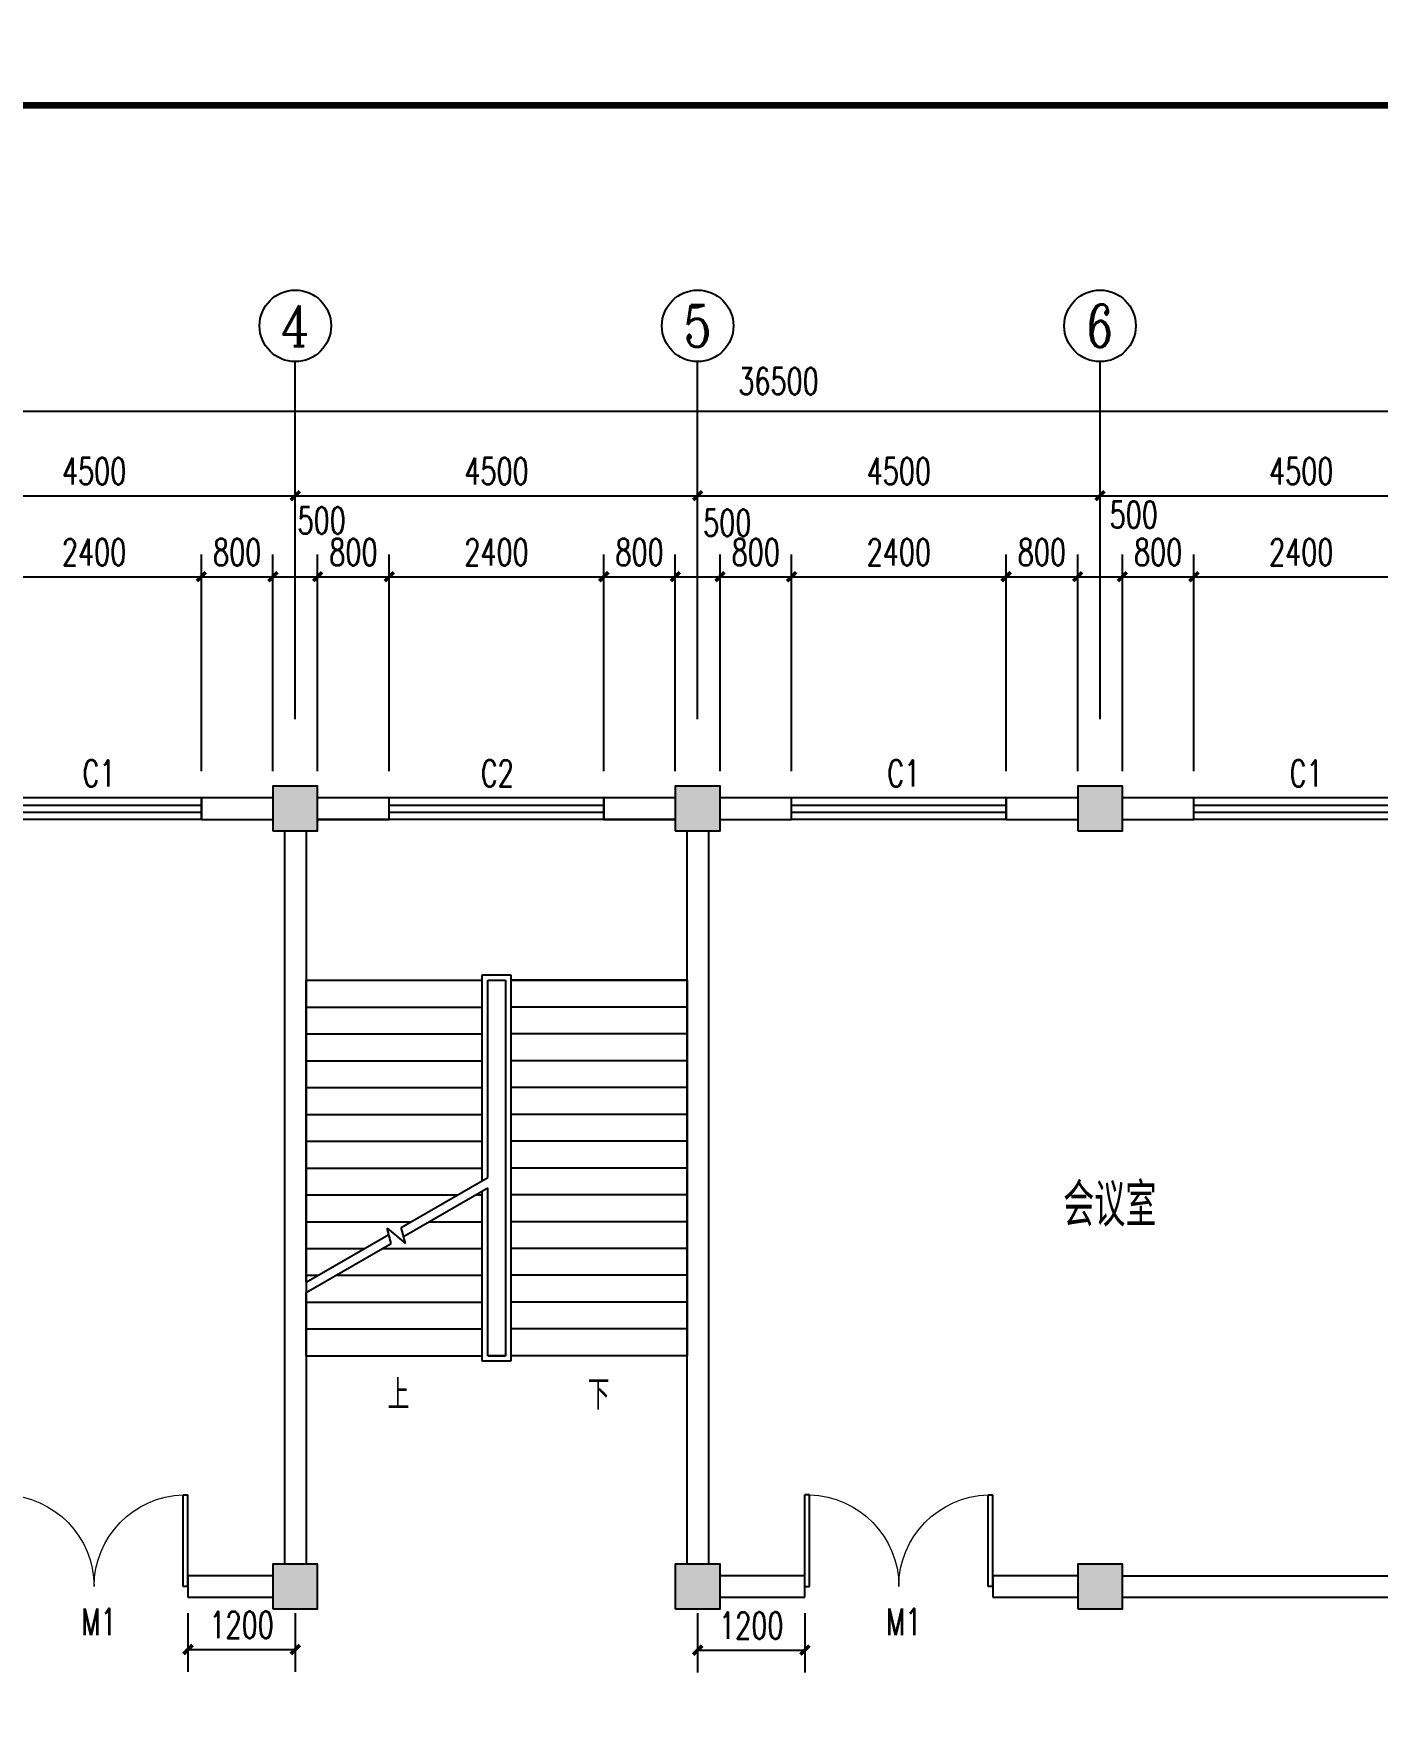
# Model space of a CAD drawing. Extents: x -1000 to 59722, y -1000 to 42165.
# Drawn here: x 22254 to 37283, y 23397 to 42165 of the extents above; entities that cross this region are included whole.
import ezdxf
from ezdxf.enums import TextEntityAlignment as Align

# ---------------------------------------------------------------- set-up
doc = ezdxf.new("R2010")
doc.units = 0
doc.header["$LTSCALE"] = 10
doc.header["$MEASUREMENT"] = 0
for name, color, linetype in [('AXIS', 3, 'Continuous'), ('AXIS_TEXT', 7, 'Continuous'), ('COLUMN', 9, 'Continuous'), ('DIM_SYMB', 3, 'Continuous'), ('PUB_DIM', 3, 'Continuous'), ('PUB_TEXT', 7, 'Continuous'), ('STAIR', 2, 'Continuous'), ('WALL', 9, 'Continuous'), ('WINDOW', 4, 'Continuous'), ('WINDOW_TEXT', 7, 'Continuous'), ('加粗线', 5, 'Continuous'), ('标注', 7, 'Continuous')]:
    doc.layers.add(name, color=color, linetype=linetype)
doc.styles.add('_TCH_AXIS', font='COMPLEX', dxfattribs={"bigfont": 'GBCBIG'})
doc.styles.add('_TCH_DIM', font='SIMPLEX', dxfattribs={"bigfont": 'GBCBIG'})
doc.styles.add('_TCH_DIM_T3', font='SIMPLEX', dxfattribs={"width": 0.705882, "bigfont": 'GBCBIG'})
doc.styles.add('_TCH_WINDOW', font='SIMPLEX', dxfattribs={"bigfont": 'GBCBIG'})
doc.styles.add('COMPLEX', font='COMPLEX')
doc.styles.get("Standard").update_dxf_attribs({"font": 'gbenor.shx', "bigfont": 'gbcbig.shx'})
doc.dimstyles.new('_TCH_ARCH&&100', dxfattribs={"dimtxt": 297.5, "dimasz": 100, "dimexe": 250, "dimexo": 300, "dimgap": 126.25, "dimtad": 1, "dimdec": 0, "dimzin": 0, "dimdsep": 46, "dimtxsty": '_TCH_DIM_T3', "dimblk": 'ARCHTICK', "dimcen": 0.09, "dimclrt": 7, "dimazin": 2, "dimtfac": 1, "dimtdec": 0, "dimtix": 1, "dimtmove": 2, "dimatfit": 3, "dimfxl": 1, "dimtolj": 1, "dimtzin": 0, "dimarcsym": 0})

# ---------------------------------------------------------------- blocks, each defined once
blk = doc.blocks.new('_ArchTick')
at = {"color": 0, "linetype": 'ByBlock', "const_width": 0.4}
blk.add_lwpolyline([(-0.5, -0.5), (0.5, 0.5)], dxfattribs=at)
blk = doc.blocks.new('*D22')
at = {"layer": 'Defpoints', "color": 0}
for p in [(29681, 24796), (30881, 24796), (30881, 24083)]:
    blk.add_point(p, dxfattribs=at)
at = {"layer": 'PUB_DIM', "color": 0, "lineweight": -2}
for p, q in [((29681, 24496), (29681, 23833)), ((30881, 24496), (30881, 23833)), ((29681, 24083), (30881, 24083))]:
    blk.add_line(p, q, dxfattribs=at)
at = {"layer": 'PUB_DIM', "color": 0, "lineweight": -2, "xscale": 100, "yscale": 100, "zscale": 100, "rotation": 180}
blk.add_blockref('_ArchTick', (29681, 24083), dxfattribs=at)
at = {"layer": 'PUB_DIM', "color": 0, "lineweight": -2, "xscale": 100, "yscale": 100, "zscale": 100}
blk.add_blockref('_ArchTick', (30881, 24083), dxfattribs=at)
at = {"layer": 'PUB_DIM', "color": 7, "insert": (30281, 24358), "char_height": 297.5, "attachment_point": 5, "style": '_TCH_DIM_T3'}
blk.add_mtext('\\A1;1200', dxfattribs=at)
blk = doc.blocks.new('*D23')
at = {"layer": 'Defpoints', "color": 0}
for p in [(23981, 24796), (25181, 24796), (25181, 24090)]:
    blk.add_point(p, dxfattribs=at)
at = {"layer": 'PUB_DIM', "color": 0, "lineweight": -2}
for p, q in [((23981, 24496), (23981, 23840)), ((25181, 24496), (25181, 23840)), ((23981, 24090), (25181, 24090))]:
    blk.add_line(p, q, dxfattribs=at)
at = {"layer": 'PUB_DIM', "color": 0, "lineweight": -2, "xscale": 100, "yscale": 100, "zscale": 100, "rotation": 180}
blk.add_blockref('_ArchTick', (23981, 24090), dxfattribs=at)
at = {"layer": 'PUB_DIM', "color": 0, "lineweight": -2, "xscale": 100, "yscale": 100, "zscale": 100}
blk.add_blockref('_ArchTick', (25181, 24090), dxfattribs=at)
at = {"layer": 'PUB_DIM', "color": 7, "insert": (24581, 24365), "char_height": 297.5, "attachment_point": 5, "style": '_TCH_DIM_T3'}
blk.add_mtext('\\A1;1200', dxfattribs=at)
blk = doc.blocks.new('*D65')
at = {"layer": 'Defpoints', "color": 0}
for p in [(47931, 37940), (11431, 33746), (47931, 33746)]:
    blk.add_point(p, dxfattribs=at)
at = {"layer": 'PUB_DIM', "color": 0, "lineweight": -2}
for p, q in [((11431, 34046), (11431, 38190)), ((47931, 34046), (47931, 38190)), ((11431, 37940), (47931, 37940))]:
    blk.add_line(p, q, dxfattribs=at)
at = {"layer": 'PUB_DIM', "color": 0, "lineweight": -2, "xscale": 100, "yscale": 100, "zscale": 100, "rotation": 180}
blk.add_blockref('_ArchTick', (11431, 37940), dxfattribs=at)
at = {"layer": 'PUB_DIM', "color": 0, "lineweight": -2, "xscale": 100, "yscale": 100, "zscale": 100}
blk.add_blockref('_ArchTick', (47931, 37940), dxfattribs=at)
at = {"layer": 'PUB_DIM', "color": 7, "insert": (30585, 38277), "char_height": 297.5, "attachment_point": 5, "style": '_TCH_DIM_T3'}
blk.add_mtext('\\A1;36500', dxfattribs=at)
blk = doc.blocks.new('*D71')
at = {"layer": 'Defpoints', "color": 0}
for p in [(24131, 36090), (21731, 33616), (24131, 33616)]:
    blk.add_point(p, dxfattribs=at)
at = {"layer": 'PUB_DIM', "color": 0, "lineweight": -2}
for p, q in [((21731, 33916), (21731, 36340)), ((24131, 33916), (24131, 36340)), ((21731, 36090), (24131, 36090))]:
    blk.add_line(p, q, dxfattribs=at)
at = {"layer": 'PUB_DIM', "color": 0, "lineweight": -2, "xscale": 100, "yscale": 100, "zscale": 100, "rotation": 180}
blk.add_blockref('_ArchTick', (21731, 36090), dxfattribs=at)
at = {"layer": 'PUB_DIM', "color": 0, "lineweight": -2, "xscale": 100, "yscale": 100, "zscale": 100}
blk.add_blockref('_ArchTick', (24131, 36090), dxfattribs=at)
at = {"layer": 'PUB_DIM', "color": 7, "insert": (22931, 36365), "char_height": 297.5, "attachment_point": 5, "style": '_TCH_DIM_T3'}
blk.add_mtext('\\A1;2400', dxfattribs=at)
blk = doc.blocks.new('*D72')
at = {"layer": 'Defpoints', "color": 0}
for p in [(24931, 36090), (24131, 33616), (24931, 33616)]:
    blk.add_point(p, dxfattribs=at)
at = {"layer": 'PUB_DIM', "color": 0, "lineweight": -2}
for p, q in [((24131, 33916), (24131, 36340)), ((24931, 33916), (24931, 36340)), ((24131, 36090), (24931, 36090))]:
    blk.add_line(p, q, dxfattribs=at)
at = {"layer": 'PUB_DIM', "color": 0, "lineweight": -2, "xscale": 100, "yscale": 100, "zscale": 100, "rotation": 180}
blk.add_blockref('_ArchTick', (24131, 36090), dxfattribs=at)
at = {"layer": 'PUB_DIM', "color": 0, "lineweight": -2, "xscale": 100, "yscale": 100, "zscale": 100}
blk.add_blockref('_ArchTick', (24931, 36090), dxfattribs=at)
at = {"layer": 'PUB_DIM', "color": 7, "insert": (24531, 36365), "char_height": 297.5, "attachment_point": 5, "style": '_TCH_DIM_T3'}
blk.add_mtext('\\A1;800', dxfattribs=at)
blk = doc.blocks.new('*D73')
at = {"layer": 'Defpoints', "color": 0}
for p in [(25431, 36090), (24931, 33616), (25431, 33616)]:
    blk.add_point(p, dxfattribs=at)
at = {"layer": 'PUB_DIM', "color": 0, "lineweight": -2}
for p, q in [((24931, 33916), (24931, 36340)), ((25431, 33916), (25431, 36340)), ((24931, 36090), (25431, 36090))]:
    blk.add_line(p, q, dxfattribs=at)
at = {"layer": 'PUB_DIM', "color": 0, "lineweight": -2, "xscale": 100, "yscale": 100, "zscale": 100, "rotation": 180}
blk.add_blockref('_ArchTick', (24931, 36090), dxfattribs=at)
at = {"layer": 'PUB_DIM', "color": 0, "lineweight": -2, "xscale": 100, "yscale": 100, "zscale": 100}
blk.add_blockref('_ArchTick', (25431, 36090), dxfattribs=at)
at = {"layer": 'PUB_DIM', "color": 7, "insert": (25476, 36720), "char_height": 297.5, "attachment_point": 5, "style": '_TCH_DIM_T3'}
blk.add_mtext('\\A1;500', dxfattribs=at)
blk = doc.blocks.new('*D74')
at = {"layer": 'Defpoints', "color": 0}
for p in [(26231, 36090), (25431, 33616), (26231, 33616)]:
    blk.add_point(p, dxfattribs=at)
at = {"layer": 'PUB_DIM', "color": 0, "lineweight": -2}
for p, q in [((25431, 33916), (25431, 36340)), ((26231, 33916), (26231, 36340)), ((25431, 36090), (26231, 36090))]:
    blk.add_line(p, q, dxfattribs=at)
at = {"layer": 'PUB_DIM', "color": 0, "lineweight": -2, "xscale": 100, "yscale": 100, "zscale": 100, "rotation": 180}
blk.add_blockref('_ArchTick', (25431, 36090), dxfattribs=at)
at = {"layer": 'PUB_DIM', "color": 0, "lineweight": -2, "xscale": 100, "yscale": 100, "zscale": 100}
blk.add_blockref('_ArchTick', (26231, 36090), dxfattribs=at)
at = {"layer": 'PUB_DIM', "color": 7, "insert": (25831, 36365), "char_height": 297.5, "attachment_point": 5, "style": '_TCH_DIM_T3'}
blk.add_mtext('\\A1;800', dxfattribs=at)
blk = doc.blocks.new('*D75')
at = {"layer": 'Defpoints', "color": 0}
for p in [(28631, 36090), (26231, 33616), (28631, 33616)]:
    blk.add_point(p, dxfattribs=at)
at = {"layer": 'PUB_DIM', "color": 0, "lineweight": -2}
for p, q in [((26231, 33916), (26231, 36340)), ((28631, 33916), (28631, 36340)), ((26231, 36090), (28631, 36090))]:
    blk.add_line(p, q, dxfattribs=at)
at = {"layer": 'PUB_DIM', "color": 0, "lineweight": -2, "xscale": 100, "yscale": 100, "zscale": 100, "rotation": 180}
blk.add_blockref('_ArchTick', (26231, 36090), dxfattribs=at)
at = {"layer": 'PUB_DIM', "color": 0, "lineweight": -2, "xscale": 100, "yscale": 100, "zscale": 100}
blk.add_blockref('_ArchTick', (28631, 36090), dxfattribs=at)
at = {"layer": 'PUB_DIM', "color": 7, "insert": (27431, 36365), "char_height": 297.5, "attachment_point": 5, "style": '_TCH_DIM_T3'}
blk.add_mtext('\\A1;2400', dxfattribs=at)
blk = doc.blocks.new('*D76')
at = {"layer": 'Defpoints', "color": 0}
for p in [(29431, 36090), (28631, 33616), (29431, 33616)]:
    blk.add_point(p, dxfattribs=at)
at = {"layer": 'PUB_DIM', "color": 0, "lineweight": -2}
for p, q in [((28631, 33916), (28631, 36340)), ((29431, 33916), (29431, 36340)), ((28631, 36090), (29431, 36090))]:
    blk.add_line(p, q, dxfattribs=at)
at = {"layer": 'PUB_DIM', "color": 0, "lineweight": -2, "xscale": 100, "yscale": 100, "zscale": 100, "rotation": 180}
blk.add_blockref('_ArchTick', (28631, 36090), dxfattribs=at)
at = {"layer": 'PUB_DIM', "color": 0, "lineweight": -2, "xscale": 100, "yscale": 100, "zscale": 100}
blk.add_blockref('_ArchTick', (29431, 36090), dxfattribs=at)
at = {"layer": 'PUB_DIM', "color": 7, "insert": (29031, 36365), "char_height": 297.5, "attachment_point": 5, "style": '_TCH_DIM_T3'}
blk.add_mtext('\\A1;800', dxfattribs=at)
blk = doc.blocks.new('*D77')
at = {"layer": 'Defpoints', "color": 0}
for p in [(29931, 36090), (29431, 33616), (29931, 33616)]:
    blk.add_point(p, dxfattribs=at)
at = {"layer": 'PUB_DIM', "color": 0, "lineweight": -2}
for p, q in [((29431, 33916), (29431, 36340)), ((29931, 33916), (29931, 36340)), ((29431, 36090), (29931, 36090))]:
    blk.add_line(p, q, dxfattribs=at)
at = {"layer": 'PUB_DIM', "color": 0, "lineweight": -2, "xscale": 100, "yscale": 100, "zscale": 100, "rotation": 180}
blk.add_blockref('_ArchTick', (29431, 36090), dxfattribs=at)
at = {"layer": 'PUB_DIM', "color": 0, "lineweight": -2, "xscale": 100, "yscale": 100, "zscale": 100}
blk.add_blockref('_ArchTick', (29931, 36090), dxfattribs=at)
at = {"layer": 'PUB_DIM', "color": 7, "insert": (30012, 36692), "char_height": 297.5, "attachment_point": 5, "style": '_TCH_DIM_T3'}
blk.add_mtext('\\A1;500', dxfattribs=at)
blk = doc.blocks.new('*D78')
at = {"layer": 'Defpoints', "color": 0}
for p in [(30731, 36090), (29931, 33616), (30731, 33616)]:
    blk.add_point(p, dxfattribs=at)
at = {"layer": 'PUB_DIM', "color": 0, "lineweight": -2}
for p, q in [((29931, 33916), (29931, 36340)), ((30731, 33916), (30731, 36340)), ((29931, 36090), (30731, 36090))]:
    blk.add_line(p, q, dxfattribs=at)
at = {"layer": 'PUB_DIM', "color": 0, "lineweight": -2, "xscale": 100, "yscale": 100, "zscale": 100, "rotation": 180}
blk.add_blockref('_ArchTick', (29931, 36090), dxfattribs=at)
at = {"layer": 'PUB_DIM', "color": 0, "lineweight": -2, "xscale": 100, "yscale": 100, "zscale": 100}
blk.add_blockref('_ArchTick', (30731, 36090), dxfattribs=at)
at = {"layer": 'PUB_DIM', "color": 7, "insert": (30331, 36365), "char_height": 297.5, "attachment_point": 5, "style": '_TCH_DIM_T3'}
blk.add_mtext('\\A1;800', dxfattribs=at)
blk = doc.blocks.new('*D79')
at = {"layer": 'Defpoints', "color": 0}
for p in [(33131, 36090), (30731, 33616), (33131, 33616)]:
    blk.add_point(p, dxfattribs=at)
at = {"layer": 'PUB_DIM', "color": 0, "lineweight": -2}
for p, q in [((30731, 33916), (30731, 36340)), ((33131, 33916), (33131, 36340)), ((30731, 36090), (33131, 36090))]:
    blk.add_line(p, q, dxfattribs=at)
at = {"layer": 'PUB_DIM', "color": 0, "lineweight": -2, "xscale": 100, "yscale": 100, "zscale": 100, "rotation": 180}
blk.add_blockref('_ArchTick', (30731, 36090), dxfattribs=at)
at = {"layer": 'PUB_DIM', "color": 0, "lineweight": -2, "xscale": 100, "yscale": 100, "zscale": 100}
blk.add_blockref('_ArchTick', (33131, 36090), dxfattribs=at)
at = {"layer": 'PUB_DIM', "color": 7, "insert": (31931, 36365), "char_height": 297.5, "attachment_point": 5, "style": '_TCH_DIM_T3'}
blk.add_mtext('\\A1;2400', dxfattribs=at)
blk = doc.blocks.new('*D80')
at = {"layer": 'Defpoints', "color": 0}
for p in [(33931, 36090), (33131, 33616), (33931, 33616)]:
    blk.add_point(p, dxfattribs=at)
at = {"layer": 'PUB_DIM', "color": 0, "lineweight": -2}
for p, q in [((33131, 33916), (33131, 36340)), ((33931, 33916), (33931, 36340)), ((33131, 36090), (33931, 36090))]:
    blk.add_line(p, q, dxfattribs=at)
at = {"layer": 'PUB_DIM', "color": 0, "lineweight": -2, "xscale": 100, "yscale": 100, "zscale": 100, "rotation": 180}
blk.add_blockref('_ArchTick', (33131, 36090), dxfattribs=at)
at = {"layer": 'PUB_DIM', "color": 0, "lineweight": -2, "xscale": 100, "yscale": 100, "zscale": 100}
blk.add_blockref('_ArchTick', (33931, 36090), dxfattribs=at)
at = {"layer": 'PUB_DIM', "color": 7, "insert": (33531, 36365), "char_height": 297.5, "attachment_point": 5, "style": '_TCH_DIM_T3'}
blk.add_mtext('\\A1;800', dxfattribs=at)
blk = doc.blocks.new('*D81')
at = {"layer": 'Defpoints', "color": 0}
for p in [(34431, 36090), (33931, 33616), (34431, 33616)]:
    blk.add_point(p, dxfattribs=at)
at = {"layer": 'PUB_DIM', "color": 0, "lineweight": -2}
for p, q in [((33931, 33916), (33931, 36340)), ((34431, 33916), (34431, 36340)), ((33931, 36090), (34431, 36090))]:
    blk.add_line(p, q, dxfattribs=at)
at = {"layer": 'PUB_DIM', "color": 0, "lineweight": -2, "xscale": 100, "yscale": 100, "zscale": 100, "rotation": 180}
blk.add_blockref('_ArchTick', (33931, 36090), dxfattribs=at)
at = {"layer": 'PUB_DIM', "color": 0, "lineweight": -2, "xscale": 100, "yscale": 100, "zscale": 100}
blk.add_blockref('_ArchTick', (34431, 36090), dxfattribs=at)
at = {"layer": 'PUB_DIM', "color": 7, "insert": (34558, 36784), "char_height": 297.5, "attachment_point": 5, "style": '_TCH_DIM_T3'}
blk.add_mtext('\\A1;500', dxfattribs=at)
blk = doc.blocks.new('*D82')
at = {"layer": 'Defpoints', "color": 0}
for p in [(35231, 36090), (34431, 33616), (35231, 33616)]:
    blk.add_point(p, dxfattribs=at)
at = {"layer": 'PUB_DIM', "color": 0, "lineweight": -2}
for p, q in [((34431, 33916), (34431, 36340)), ((35231, 33916), (35231, 36340)), ((34431, 36090), (35231, 36090))]:
    blk.add_line(p, q, dxfattribs=at)
at = {"layer": 'PUB_DIM', "color": 0, "lineweight": -2, "xscale": 100, "yscale": 100, "zscale": 100, "rotation": 180}
blk.add_blockref('_ArchTick', (34431, 36090), dxfattribs=at)
at = {"layer": 'PUB_DIM', "color": 0, "lineweight": -2, "xscale": 100, "yscale": 100, "zscale": 100}
blk.add_blockref('_ArchTick', (35231, 36090), dxfattribs=at)
at = {"layer": 'PUB_DIM', "color": 7, "insert": (34831, 36365), "char_height": 297.5, "attachment_point": 5, "style": '_TCH_DIM_T3'}
blk.add_mtext('\\A1;800', dxfattribs=at)
blk = doc.blocks.new('*D83')
at = {"layer": 'Defpoints', "color": 0}
for p in [(37631, 36090), (35231, 33616), (37631, 33616)]:
    blk.add_point(p, dxfattribs=at)
at = {"layer": 'PUB_DIM', "color": 0, "lineweight": -2}
for p, q in [((35231, 33916), (35231, 36340)), ((37631, 33916), (37631, 36340)), ((35231, 36090), (37631, 36090))]:
    blk.add_line(p, q, dxfattribs=at)
at = {"layer": 'PUB_DIM', "color": 0, "lineweight": -2, "xscale": 100, "yscale": 100, "zscale": 100, "rotation": 180}
blk.add_blockref('_ArchTick', (35231, 36090), dxfattribs=at)
at = {"layer": 'PUB_DIM', "color": 0, "lineweight": -2, "xscale": 100, "yscale": 100, "zscale": 100}
blk.add_blockref('_ArchTick', (37631, 36090), dxfattribs=at)
at = {"layer": 'PUB_DIM', "color": 7, "insert": (36431, 36365), "char_height": 297.5, "attachment_point": 5, "style": '_TCH_DIM_T3'}
blk.add_mtext('\\A1;2400', dxfattribs=at)
blk = doc.blocks.new('*D128')
at = {"layer": 'AXIS', "color": 0, "lineweight": -2}
for p, q in [((20681, 34796), (20681, 37246)), ((25181, 34796), (25181, 37246)), ((20681, 36996), (25181, 36996))]:
    blk.add_line(p, q, dxfattribs=at)
at = {"layer": 'Defpoints', "color": 0}
for p in [(25181, 36996), (20681, 34496), (25181, 34496)]:
    blk.add_point(p, dxfattribs=at)
at = {"layer": 'AXIS', "color": 0, "lineweight": -2, "xscale": 100, "yscale": 100, "zscale": 100, "rotation": 180}
blk.add_blockref('_ArchTick', (20681, 36996), dxfattribs=at)
at = {"layer": 'AXIS', "color": 0, "lineweight": -2, "xscale": 100, "yscale": 100, "zscale": 100}
blk.add_blockref('_ArchTick', (25181, 36996), dxfattribs=at)
at = {"layer": 'AXIS', "color": 7, "insert": (22931, 37271), "char_height": 297.5, "attachment_point": 5, "style": '_TCH_DIM_T3'}
blk.add_mtext('\\A1;4500', dxfattribs=at)
blk = doc.blocks.new('*D129')
at = {"layer": 'AXIS', "color": 0, "lineweight": -2}
for p, q in [((25181, 34796), (25181, 37246)), ((29681, 34796), (29681, 37246)), ((25181, 36996), (29681, 36996))]:
    blk.add_line(p, q, dxfattribs=at)
at = {"layer": 'Defpoints', "color": 0}
for p in [(29681, 36996), (25181, 34496), (29681, 34496)]:
    blk.add_point(p, dxfattribs=at)
at = {"layer": 'AXIS', "color": 0, "lineweight": -2, "xscale": 100, "yscale": 100, "zscale": 100, "rotation": 180}
blk.add_blockref('_ArchTick', (25181, 36996), dxfattribs=at)
at = {"layer": 'AXIS', "color": 0, "lineweight": -2, "xscale": 100, "yscale": 100, "zscale": 100}
blk.add_blockref('_ArchTick', (29681, 36996), dxfattribs=at)
at = {"layer": 'AXIS', "color": 7, "insert": (27431, 37271), "char_height": 297.5, "attachment_point": 5, "style": '_TCH_DIM_T3'}
blk.add_mtext('\\A1;4500', dxfattribs=at)
blk = doc.blocks.new('*D130')
at = {"layer": 'AXIS', "color": 0, "lineweight": -2}
for p, q in [((29681, 34796), (29681, 37246)), ((34181, 34796), (34181, 37246)), ((29681, 36996), (34181, 36996))]:
    blk.add_line(p, q, dxfattribs=at)
at = {"layer": 'Defpoints', "color": 0}
for p in [(34181, 36996), (29681, 34496), (34181, 34496)]:
    blk.add_point(p, dxfattribs=at)
at = {"layer": 'AXIS', "color": 0, "lineweight": -2, "xscale": 100, "yscale": 100, "zscale": 100, "rotation": 180}
blk.add_blockref('_ArchTick', (29681, 36996), dxfattribs=at)
at = {"layer": 'AXIS', "color": 0, "lineweight": -2, "xscale": 100, "yscale": 100, "zscale": 100}
blk.add_blockref('_ArchTick', (34181, 36996), dxfattribs=at)
at = {"layer": 'AXIS', "color": 7, "insert": (31931, 37271), "char_height": 297.5, "attachment_point": 5, "style": '_TCH_DIM_T3'}
blk.add_mtext('\\A1;4500', dxfattribs=at)
blk = doc.blocks.new('*D131')
at = {"layer": 'AXIS', "color": 0, "lineweight": -2}
for p, q in [((34181, 34796), (34181, 37246)), ((38681, 34796), (38681, 37246)), ((34181, 36996), (38681, 36996))]:
    blk.add_line(p, q, dxfattribs=at)
at = {"layer": 'Defpoints', "color": 0}
for p in [(38681, 36996), (34181, 34496), (38681, 34496)]:
    blk.add_point(p, dxfattribs=at)
at = {"layer": 'AXIS', "color": 0, "lineweight": -2, "xscale": 100, "yscale": 100, "zscale": 100, "rotation": 180}
blk.add_blockref('_ArchTick', (34181, 36996), dxfattribs=at)
at = {"layer": 'AXIS', "color": 0, "lineweight": -2, "xscale": 100, "yscale": 100, "zscale": 100}
blk.add_blockref('_ArchTick', (38681, 36996), dxfattribs=at)
at = {"layer": 'AXIS', "color": 7, "insert": (36431, 37271), "char_height": 297.5, "attachment_point": 5, "style": '_TCH_DIM_T3'}
blk.add_mtext('\\A1;4500', dxfattribs=at)
blk = doc.blocks.new('_AXISO')
blk.add_circle((0, 0), 0.5)
at = {"layer": 'AXIS_TEXT', "style": 'COMPLEX', "width": 1.041667}
blk.add_attdef('A', text='', height=0.56, dxfattribs=at).set_placement((-0.25, -0.28), (0.25, -0.28), align=Align.FIT)
blk = doc.blocks.new('_FZHK')
blk.add_lwpolyline([(-0.5, -0.5), (0.5, -0.5), (0.5, 0.5), (-0.5, 0.5)], close=True)
blk = doc.blocks.new('$TCHSYS$WIN2D')
for p, q in [((-0.5, 0.5), (-0.5, -0.5)), ((0.5, 0.5), (0.5, -0.5)), ((0.5, 0.1667), (-0.5, 0.1667)), ((0.5, -0.1667), (-0.5, -0.1667))]:
    blk.add_line(p, q)
at = {"layer": 'STAIR'}
for p, q in [((-0.5, 0.5), (0.5, 0.5)), ((-0.5, -0.5), (0.5, -0.5))]:
    blk.add_line(p, q, dxfattribs=at)
blk = doc.blocks.new('$DorLib2D$00000002')
for p, q in [((-0.5, 0), (-0.5, 0.4875)), ((-0.475, 0.4875), (-0.5, 0.4875)), ((-0.475, 0), (-0.475, 0.4875)), ((0.475, 0), (0.475, 0.4875)), ((0.475, 0.4875), (0.5, 0.4875)), ((0.5, 0), (0.5, 0.4875)), ((-0.5, 0), (-0.475, 0)), ((0.5, 0), (0.475, 0))]:
    blk.add_line(p, q)
at = {"lineweight": 13}
for centre, start, end in [((-0.4875, 0), 0, 88.53072), ((0.4875, 0), 91.46928, 180)]:
    blk.add_arc(centre, 0.4875, start, end, dxfattribs=at)
blk = doc.blocks.new('毕业设计图框-土木')
at = {"layer": '加粗线', "linetype": 'Continuous', "lineweight": 200}
blk.add_lwpolyline([(37.4, 585.76), (837.4, 585.76), (837.4, 15.76), (37.4, 15.76)], close=True, dxfattribs=at)

msp = doc.modelspace()

# ---------------------------------------------------------------- hatches: boundary and pattern name
h = msp.add_hatch(color=256)
h.paths.add_polyline_path([(25181, 33745.7), (24931, 33745.7), (24931, 33495.7), (25181, 33495.7)])
h.paths.add_polyline_path([(25431, 33745.7), (25181, 33745.7), (25181, 33495.7), (25431, 33495.7)])
h.paths.add_polyline_path([(25431, 33495.7), (25181, 33495.7), (25181, 33245.7), (25431, 33245.7)])
h.paths.add_polyline_path([(25181, 33495.7), (24931, 33495.7), (24931, 33245.7), (25181, 33245.7)])
h = msp.add_hatch(color=256)
h.paths.add_polyline_path([(29681, 33745.7), (29431, 33745.7), (29431, 33495.7), (29681, 33495.7)])
h.paths.add_polyline_path([(29931, 33745.7), (29681, 33745.7), (29681, 33495.7), (29931, 33495.7)])
h.paths.add_polyline_path([(29931, 33495.7), (29681, 33495.7), (29681, 33245.7), (29931, 33245.7)])
h.paths.add_polyline_path([(29681, 33495.7), (29431, 33495.7), (29431, 33245.7), (29681, 33245.7)])
h = msp.add_hatch(color=256)
h.paths.add_polyline_path([(34181, 33745.7), (33931, 33745.7), (33931, 33495.7), (34181, 33495.7)])
h.paths.add_polyline_path([(34431, 33745.7), (34181, 33745.7), (34181, 33495.7), (34431, 33495.7)])
h.paths.add_polyline_path([(34431, 33495.7), (34181, 33495.7), (34181, 33245.7), (34431, 33245.7)])
h.paths.add_polyline_path([(34181, 33495.7), (33931, 33495.7), (33931, 33245.7), (34181, 33245.7)])
h = msp.add_hatch(color=256)
h.paths.add_polyline_path([(25181, 25045.7), (24931, 25045.7), (24931, 24795.7), (25181, 24795.7)])
h.paths.add_polyline_path([(25431, 25045.7), (25181, 25045.7), (25181, 24795.7), (25431, 24795.7)])
h.paths.add_polyline_path([(25431, 24795.7), (25181, 24795.7), (25181, 24545.7), (25431, 24545.7)])
h.paths.add_polyline_path([(25181, 24795.7), (24931, 24795.7), (24931, 24545.7), (25181, 24545.7)])
h = msp.add_hatch(color=256)
h.paths.add_polyline_path([(29681, 25045.7), (29431, 25045.7), (29431, 24795.7), (29681, 24795.7)])
h.paths.add_polyline_path([(29931, 25045.7), (29681, 25045.7), (29681, 24795.7), (29931, 24795.7)])
h.paths.add_polyline_path([(29931, 24795.7), (29681, 24795.7), (29681, 24545.7), (29931, 24545.7)])
h.paths.add_polyline_path([(29681, 24795.7), (29431, 24795.7), (29431, 24545.7), (29681, 24545.7)])
h = msp.add_hatch(color=256)
h.paths.add_polyline_path([(34181, 25045.7), (33931, 25045.7), (33931, 24795.7), (34181, 24795.7)])
h.paths.add_polyline_path([(34431, 25045.7), (34181, 25045.7), (34181, 24795.7), (34431, 24795.7)])
h.paths.add_polyline_path([(34431, 24795.7), (34181, 24795.7), (34181, 24545.7), (34431, 24545.7)])
h.paths.add_polyline_path([(34181, 24795.7), (33931, 24795.7), (33931, 24545.7), (34181, 24545.7)])

# ---------------------------------------------------------------- linework, layer by layer
at = {"layer": 'AXIS'}
for p, q in [((25181, 34495.7), (25181, 38495.7)), ((29681, 34495.7), (29681, 38495.7)), ((34181, 34495.7), (34181, 38495.7))]:
    msp.add_line(p, q, dxfattribs=at)
at = {"layer": 'DIM_SYMB'}
for points in [[(28547.5, 27225.7, 0, 0, 0), (28547.5, 32475.7, 0, 0, 0), (26317.5, 32475.7, 0, 0, 0), (26317.5, 29175.7, 80, 0, 0), (26317.5, 28875.7, 0, 0, 0)], [(26317.5, 27225.7, 0, 0, 0), (26317.5, 28275.7, 80, 0, 0), (26317.5, 28575.7, 0, 0, 0)]]:
    msp.add_lwpolyline(points, format="xyseb", dxfattribs=at)
at = {"layer": 'STAIR'}
for p, q in [((25302.5, 33245.7), (25302.5, 31575.7)), ((29431, 33375.7), (25431, 33375.7)), ((29562.5, 31575.7), (29562.5, 33245.7)), ((25302.5, 28197.4), (25302.5, 31575.7)), ((25302.5, 31575.7), (27272.5, 31575.7)), ((25302.5, 31575.7), (27272.5, 31575.7)), ((27272.5, 29334.8), (27272.5, 31635.7)), ((27272.5, 31635.7), (27592.5, 31635.7)), ((27332.5, 29369.5), (27332.5, 31575.7)), ((27332.5, 29369.5), (27332.5, 31575.7)), ((27332.5, 31575.7), (27532.5, 31575.7)), ((27332.5, 31575.7), (27532.5, 31575.7)), ((27532.5, 31575.7), (27532.5, 27375.7)), ((27532.5, 31575.7), (27532.5, 27375.7)), ((27592.5, 31635.7), (27592.5, 27315.7)), ((29562.5, 31575.7), (27592.5, 31575.7)), ((27592.5, 31575.7), (29562.5, 31575.7)), ((29562.5, 31575.7), (29562.5, 27375.7)), ((25302.5, 31275.7), (27272.5, 31275.7)), ((29562.5, 31275.7), (27592.5, 31275.7)), ((25302.5, 30975.7), (27272.5, 30975.7)), ((29562.5, 30975.7), (27592.5, 30975.7)), ((25302.5, 30675.7), (27272.5, 30675.7)), ((29562.5, 30675.7), (27592.5, 30675.7)), ((25302.5, 30375.7), (27272.5, 30375.7)), ((29562.5, 30375.7), (27592.5, 30375.7)), ((25302.5, 30075.7), (27272.5, 30075.7)), ((29562.5, 30075.7), (27592.5, 30075.7)), ((25302.5, 29775.7), (27272.5, 29775.7)), ((29562.5, 29775.7), (27592.5, 29775.7)), ((25302.5, 29475.7), (27272.5, 29475.7)), ((29562.5, 29475.7), (27592.5, 29475.7)), ((26364.6, 28810.7), (27332.5, 29369.5)), ((25302.5, 29175.7), (26996.9, 29175.7)), ((26391.4, 28710.7), (27332.5, 29254)), ((27196.9, 29175.7), (27272.5, 29175.7)), ((27272.5, 27315.7), (27272.5, 29219.4)), ((27332.5, 27375.7), (27332.5, 29254)), ((27332.5, 27375.7), (27332.5, 29254)), ((29562.5, 29175.7), (27592.5, 29175.7)), ((25302.5, 28875.7), (26477.3, 28875.7)), ((25302.5, 28197.4), (26226.3, 28730.8)), ((26253.1, 28630.8), (26206.9, 28803.2)), ((26206.9, 28803.2), (26412.9, 28630.3)), ((26412.9, 28630.3), (26364.6, 28810.7)), ((26677.3, 28875.7), (27272.5, 28875.7)), ((29562.5, 28875.7), (27592.5, 28875.7)), ((25302.5, 28082), (26253.1, 28630.8)), ((25302.5, 28575.7), (25957.7, 28575.7)), ((26157.7, 28575.7), (27272.5, 28575.7)), ((29562.5, 28575.7), (27592.5, 28575.7)), ((25302.5, 28275.7), (25438.1, 28275.7)), ((25638.1, 28275.7), (27272.5, 28275.7)), ((29562.5, 28275.7), (27592.5, 28275.7)), ((25302.5, 27375.7), (25302.5, 28082)), ((25302.5, 27975.7), (27272.5, 27975.7)), ((29562.5, 27975.7), (27592.5, 27975.7)), ((25302.5, 27675.7), (27272.5, 27675.7)), ((29562.5, 27675.7), (27592.5, 27675.7)), ((25302.5, 27375.7), (27272.5, 27375.7)), ((27592.5, 27315.7), (27272.5, 27315.7)), ((27532.5, 27375.7), (27332.5, 27375.7)), ((27332.5, 27375.7), (27532.5, 27375.7)), ((29562.5, 27375.7), (27592.5, 27375.7))]:
    msp.add_line(p, q, dxfattribs=at)
at = {"layer": 'WALL'}
for p, q in [((24931, 33615.7), (24131, 33615.7)), ((24131, 33615.7), (24131, 33375.7)), ((26231, 33615.7), (25431, 33615.7)), ((26231, 33375.7), (26231, 33615.7)), ((29431, 33615.7), (28631, 33615.7)), ((28631, 33615.7), (28631, 33375.7)), ((30731, 33615.7), (29931, 33615.7)), ((30731, 33375.7), (30731, 33615.7)), ((33931, 33615.7), (33131, 33615.7)), ((33131, 33615.7), (33131, 33375.7)), ((35231, 33615.7), (34431, 33615.7)), ((35231, 33375.7), (35231, 33615.7)), ((24131, 33375.7), (24931, 33375.7)), ((25061, 33245.7), (25061, 25045.7)), ((25301, 33245.7), (25301, 25045.7)), ((25431, 33375.7), (26231, 33375.7)), ((28631, 33375.7), (29431, 33375.7)), ((29561, 33245.7), (29561, 25045.7)), ((29801, 33245.7), (29801, 25045.7)), ((29931, 33375.7), (30731, 33375.7)), ((33131, 33375.7), (33931, 33375.7)), ((34431, 33375.7), (35231, 33375.7)), ((24931, 24915.7), (23981, 24915.7)), ((23981, 24915.7), (23981, 24675.7)), ((30881, 24915.7), (29931, 24915.7)), ((30881, 24675.7), (30881, 24915.7)), ((33931, 24915.7), (32981, 24915.7)), ((32981, 24915.7), (32981, 24675.7)), ((34431, 24915.7), (38431, 24915.7)), ((23981, 24675.7), (24931, 24675.7)), ((29931, 24675.7), (30881, 24675.7)), ((32981, 24675.7), (33931, 24675.7)), ((34431, 24675.7), (38431, 24675.7))]:
    msp.add_line(p, q, dxfattribs=at)

# ---------------------------------------------------------------- block references
at = {"xscale": 71.11999999999534, "yscale": 71.11999999999534, "zscale": 71.11999999999999}
msp.add_blockref('毕业设计图框-土木', (-721.6, -295), dxfattribs=at)
at = {"layer": 'AXIS'}
ref = msp.add_blockref('_AXISO', (25181, 38895.7), dxfattribs=dict(at, xscale=800, yscale=800, zscale=800))
ref.add_attrib('A', '4', dxfattribs={"layer": 'AXIS_TEXT', "height": 455.7, "style": '_TCH_AXIS', "width": 0.9375}).set_placement((25018.2, 38667.9), (25343.7, 38667.9), align=Align.FIT)
ref = msp.add_blockref('_AXISO', (29681, 38895.7), dxfattribs=dict(at, xscale=800, yscale=800, zscale=800))
ref.add_attrib('A', '5', dxfattribs={"layer": 'AXIS_TEXT', "height": 465.9, "style": '_TCH_AXIS'}).set_placement((29525.7, 38662.7), (29836.3, 38662.7), align=Align.FIT)
ref = msp.add_blockref('_AXISO', (34181, 38895.7), dxfattribs=dict(at, xscale=800, yscale=800, zscale=800))
ref.add_attrib('A', '6', dxfattribs={"layer": 'AXIS_TEXT', "height": 476.1, "style": '_TCH_AXIS', "width": 0.928571}).set_placement((34033.6, 38657.6), (34328.4, 38657.6), align=Align.FIT)
at = {"layer": 'COLUMN', "xscale": 500, "yscale": 500, "zscale": 500}
for p in [(25181, 33495.7), (29681, 33495.7), (34181, 33495.7), (25181, 24795.7), (29681, 24795.7), (34181, 24795.7)]:
    msp.add_blockref('_FZHK', p, dxfattribs=at)
at = {"layer": 'WINDOW'}
ref = msp.add_blockref('$TCHSYS$WIN2D', (22931, 33495.7), dxfattribs=dict(at, xscale=-2400, yscale=-240, zscale=-2400))
ref.add_attrib('A', 'C1', (22801, 33742), dxfattribs={"layer": 'WINDOW_TEXT', "height": 297.5, "style": '_TCH_WINDOW', "width": 0.705882})
ref = msp.add_blockref('$TCHSYS$WIN2D', (27431, 33495.7), dxfattribs=dict(at, xscale=-2400, yscale=-240, zscale=-2400))
ref.add_attrib('A', 'C2', (27256, 33742), dxfattribs={"layer": 'WINDOW_TEXT', "height": 297.5, "style": '_TCH_WINDOW', "width": 0.705882})
ref = msp.add_blockref('$TCHSYS$WIN2D', (31931, 33495.7), dxfattribs=dict(at, xscale=-2400, yscale=-240, zscale=-2400))
ref.add_attrib('A', 'C1', (31801, 33742), dxfattribs={"layer": 'WINDOW_TEXT', "height": 297.5, "style": '_TCH_WINDOW', "width": 0.705882})
ref = msp.add_blockref('$TCHSYS$WIN2D', (36431, 33495.7), dxfattribs=dict(at, xscale=-2400, yscale=-240, zscale=-2400))
ref.add_attrib('A', 'C1', (36301, 33742), dxfattribs={"layer": 'WINDOW_TEXT', "height": 297.5, "style": '_TCH_WINDOW', "width": 0.705882})
ref = msp.add_blockref('$DorLib2D$00000002', (22931, 24795.7), dxfattribs=dict(at, xscale=-2100, yscale=2100, zscale=-2100))
ref.add_attrib('A', 'M1', (22786, 24252), dxfattribs={"layer": 'WINDOW_TEXT', "height": 297.5, "style": '_TCH_WINDOW', "width": 0.705882})
ref = msp.add_blockref('$DorLib2D$00000002', (31931, 24795.7), dxfattribs=dict(at, xscale=-2100, yscale=2100, zscale=-2100))
ref.add_attrib('A', 'M1', (31786, 24252), dxfattribs={"layer": 'WINDOW_TEXT', "height": 297.5, "style": '_TCH_WINDOW', "width": 0.705882})

# ---------------------------------------------------------------- texts
at = {"layer": 'PUB_TEXT'}
msp.add_text('会议室', height=482.27, dxfattribs=at).set_placement((33769.6, 28823.6))
at = {"layer": 'PUB_TEXT', "style": '_TCH_DIM'}
for s, p in [('上', (26213.2, 26770.7)), ('下', (28452.5, 26770.7))]:
    msp.add_text(s, height=337.6, dxfattribs=at).set_placement(p)

# ---------------------------------------------------------------- dimensions: what is measured, and where the dimension line sits
at = {"layer": 'AXIS'}
for p1, p2, picture, middle in [((20681, 34495.7), (25181, 34495.7), '*D128', (22931, 37270.7)), ((25181, 34495.7), (29681, 34495.7), '*D129', (27431, 37270.7)), ((29681, 34495.7), (34181, 34495.7), '*D130', (31931, 37270.7)), ((34181, 34495.7), (38681, 34495.7), '*D131', (36431, 37270.7))]:
    dim = msp.add_aligned_dim(p1=p1, p2=p2, distance=2500, text='4500', dimstyle='_TCH_ARCH&&100', dxfattribs=at)
    dim.commit()
    dim.dimension.update_dxf_attribs({"geometry": picture, "text_midpoint": middle})
at = {"layer": 'PUB_DIM'}
for base, p1, p2, text, picture, middle in [((47931, 37940.4), (11431, 33745.7), (47931, 33745.7), '36500', '*D65', (30585.2, 38277.2)), ((34431, 36090), (33931, 33615.7), (34431, 33615.7), '500', '*D81', (34558.4, 36784.3)), ((25431, 36090), (24931, 33615.7), (25431, 33615.7), '500', '*D73', (25476.1, 36719.9)), ((29931, 36090), (29431, 33615.7), (29931, 33615.7), '500', '*D77', (30011.7, 36692.2))]:
    dim = msp.add_linear_dim(base=base, p1=p1, p2=p2, angle=0, text=text, dimstyle='_TCH_ARCH&&100', dxfattribs=at)
    dim.commit()
    dim.dimension.update_dxf_attribs({"geometry": picture, "text_midpoint": middle, "dimtype": 161})
for p1, p2, distance, text, picture, middle in [((21731, 33615.7), (24131, 33615.7), 2474.3, '2400', '*D71', (22931, 36365)), ((24131, 33615.7), (24931, 33615.7), 2474.3, '800', '*D72', (24531, 36365)), ((25431, 33615.7), (26231, 33615.7), 2474.3, '800', '*D74', (25831, 36365)), ((26231, 33615.7), (28631, 33615.7), 2474.3, '2400', '*D75', (27431, 36365)), ((28631, 33615.7), (29431, 33615.7), 2474.3, '800', '*D76', (29031, 36365)), ((29931, 33615.7), (30731, 33615.7), 2474.3, '800', '*D78', (30331, 36365)), ((30731, 33615.7), (33131, 33615.7), 2474.3, '2400', '*D79', (31931, 36365)), ((33131, 33615.7), (33931, 33615.7), 2474.3, '800', '*D80', (33531, 36365)), ((34431, 33615.7), (35231, 33615.7), 2474.3, '800', '*D82', (34831, 36365)), ((35231, 33615.7), (37631, 33615.7), 2474.3, '2400', '*D83', (36431, 36365)), ((23981, 24795.7), (25181, 24795.7), -706.1, '1200', '*D23', (24581, 24364.6)), ((29681, 24795.7), (30881, 24795.7), -712.3, '1200', '*D22', (30281, 24358.5))]:
    dim = msp.add_aligned_dim(p1=p1, p2=p2, distance=distance, text=text, dimstyle='_TCH_ARCH&&100', dxfattribs=at)
    dim.commit()
    dim.dimension.update_dxf_attribs({"geometry": picture, "text_midpoint": middle})

doc.saveas('drawing.dxf')
